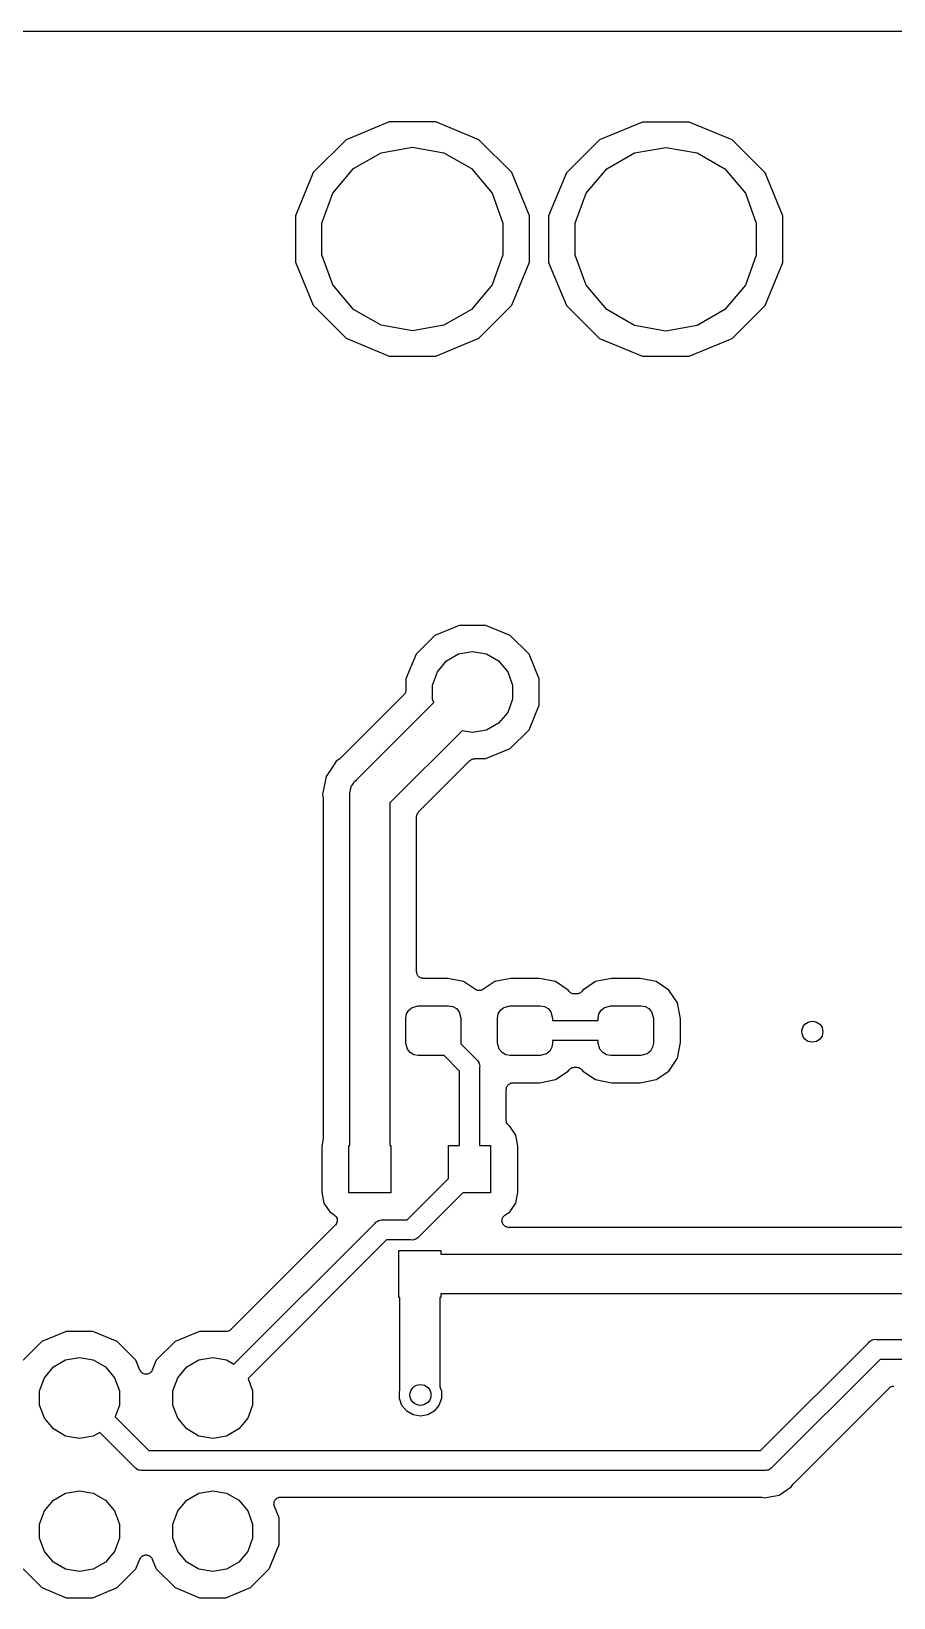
# Model space of a CAD drawing. Extents: x 121 to 245, y -148 to -51.
# Drawn here: x 141.32 to 157.76, y -80.52 to -50.65 of the extents above; entities that cross this region are included whole.
import ezdxf

# ---------------------------------------------------------------- set-up
doc = ezdxf.new("R2010")
doc.units = 0
doc.header["$MEASUREMENT"] = 0
doc.layers.add('BLACK', color=7, linetype='CONTINUOUS')

msp = doc.modelspace()

# ---------------------------------------------------------------- linework, layer by layer
at = {"layer": 'BLACK', "linetype": 'CONTINUOUS'}
for p, q in [((122.709, -50.646), (243.026, -50.646)), ((148.144, -52.373), (147.323, -52.713)), ((149.032, -52.373), (148.144, -52.373)), ((149.853, -52.713), (149.032, -52.373)), ((152.972, -52.377), (152.151, -52.717)), ((153.86, -52.377), (152.972, -52.377)), ((154.681, -52.717), (153.86, -52.377)), ((147.323, -52.713), (146.695, -53.3411)), ((147.989, -52.96), (148.588, -52.8544)), ((148.588, -52.8544), (149.187, -52.96)), ((150.481, -53.3411), (149.853, -52.713)), ((152.151, -52.717), (151.523, -53.3451)), ((152.817, -52.964), (153.416, -52.8584)), ((153.416, -52.8584), (154.015, -52.964)), ((155.309, -53.3451), (154.681, -52.717)), ((147.462, -53.2642), (147.989, -52.96)), ((149.187, -52.96), (149.714, -53.2642)), ((152.29, -53.2682), (152.817, -52.964)), ((154.015, -52.964), (154.542, -53.2682)), ((146.695, -53.3411), (146.355, -54.1618)), ((147.071, -53.7302), (147.462, -53.2642)), ((149.714, -53.2642), (150.105, -53.7302)), ((150.821, -54.1618), (150.481, -53.3411)), ((151.523, -53.3451), (151.183, -54.1658)), ((151.899, -53.7342), (152.29, -53.2682)), ((154.542, -53.2682), (154.933, -53.7342)), ((155.649, -54.1658), (155.309, -53.3451)), ((146.863, -54.3018), (147.071, -53.7302)), ((150.105, -53.7302), (150.313, -54.3018)), ((151.691, -54.3058), (151.899, -53.7342)), ((154.933, -53.7342), (155.141, -54.3058)), ((146.355, -54.1618), (146.355, -55.0502)), ((146.863, -54.9102), (146.863, -54.3018)), ((150.313, -54.3018), (150.313, -54.9102)), ((150.821, -55.0502), (150.821, -54.1618)), ((151.183, -54.1658), (151.183, -55.0542)), ((151.691, -54.9142), (151.691, -54.3058)), ((155.141, -54.3058), (155.141, -54.9142)), ((155.649, -55.0542), (155.649, -54.1658)), ((147.071, -55.4818), (146.863, -54.9102)), ((150.313, -54.9102), (150.105, -55.4818)), ((151.899, -55.4858), (151.691, -54.9142)), ((155.141, -54.9142), (154.933, -55.4858)), ((146.355, -55.0502), (146.695, -55.8709)), ((150.481, -55.8709), (150.821, -55.0502)), ((151.183, -55.0542), (151.523, -55.8749)), ((155.309, -55.8749), (155.649, -55.0542)), ((147.462, -55.9478), (147.071, -55.4818)), ((150.105, -55.4818), (149.714, -55.9478)), ((152.29, -55.9518), (151.899, -55.4858)), ((154.933, -55.4858), (154.542, -55.9518)), ((146.695, -55.8709), (147.323, -56.499)), ((147.989, -56.252), (147.462, -55.9478)), ((149.714, -55.9478), (149.187, -56.252)), ((149.853, -56.499), (150.481, -55.8709)), ((151.523, -55.8749), (152.151, -56.503)), ((152.817, -56.256), (152.29, -55.9518)), ((154.542, -55.9518), (154.015, -56.256)), ((154.681, -56.503), (155.309, -55.8749)), ((148.588, -56.3576), (147.989, -56.252)), ((149.187, -56.252), (148.588, -56.3576)), ((153.416, -56.3616), (152.817, -56.256)), ((154.015, -56.256), (153.416, -56.3616)), ((147.323, -56.499), (148.144, -56.839)), ((149.032, -56.839), (149.853, -56.499)), ((152.151, -56.503), (152.972, -56.843)), ((153.86, -56.843), (154.681, -56.503)), ((148.144, -56.839), (149.032, -56.839)), ((152.972, -56.843), (153.86, -56.843)), ((149.48, -61.976), (149.014, -62.1693)), ((149.986, -61.976), (149.48, -61.976)), ((150.452, -62.1693), (149.986, -61.976)), ((149.014, -62.1693), (148.656, -62.5266)), ((150.81, -62.5266), (150.452, -62.1693)), ((148.656, -62.5266), (148.463, -62.9934)), ((149.063, -62.8591), (149.236, -62.6533)), ((149.236, -62.6533), (149.468, -62.5189)), ((149.468, -62.5189), (149.733, -62.4722)), ((149.733, -62.4722), (149.998, -62.5189)), ((149.998, -62.5189), (150.23, -62.6533)), ((150.23, -62.6533), (150.403, -62.8591)), ((151.003, -62.9934), (150.81, -62.5266)), ((148.463, -62.9934), (148.463, -63.2062)), ((148.971, -63.1116), (149.063, -62.8591)), ((150.403, -62.8591), (150.495, -63.1116)), ((151.003, -63.4986), (151.003, -62.9934)), ((148.426, -63.296), (147.219, -64.5024)), ((148.429, -63.2914), (148.426, -63.296)), ((148.433, -63.2878), (148.429, -63.2914)), ((148.442, -63.2734), (148.433, -63.2878)), ((148.451, -63.2598), (148.442, -63.2734)), ((148.453, -63.2544), (148.451, -63.2598)), ((148.455, -63.2496), (148.453, -63.2544)), ((148.458, -63.2333), (148.455, -63.2496)), ((148.463, -63.2172), (148.458, -63.2333)), ((148.463, -63.2062), (148.462, -63.2117)), ((148.462, -63.2117), (148.463, -63.2172)), ((148.971, -63.3804), (148.971, -63.1116)), ((150.495, -63.1116), (150.495, -63.3804)), ((147.52, -64.9206), (148.995, -63.4455)), ((148.995, -63.4455), (148.971, -63.3804)), ((150.495, -63.3804), (150.403, -63.6329)), ((150.81, -63.9654), (151.003, -63.4986)), ((150.23, -63.8387), (149.998, -63.9731)), ((150.403, -63.6329), (150.23, -63.8387)), ((149.533, -63.9845), (148.158, -65.3596)), ((149.733, -64.0198), (149.533, -63.9845)), ((149.998, -63.9731), (149.733, -64.0198)), ((150.452, -64.3227), (150.81, -63.9654)), ((147.2, -64.5182), (147.136, -64.5609)), ((147.209, -64.5096), (147.2, -64.5182)), ((147.219, -64.5024), (147.209, -64.5096)), ((149.746, -64.5208), (149.762, -64.5165)), ((149.762, -64.5165), (149.767, -64.517)), ((149.767, -64.517), (149.773, -64.516)), ((149.773, -64.516), (149.986, -64.516)), ((149.986, -64.516), (150.452, -64.3227)), ((147.094, -64.6247), (146.94, -64.8549)), ((147.136, -64.5609), (147.094, -64.6247)), ((148.703, -65.5328), (149.683, -64.5532)), ((149.683, -64.5532), (149.688, -64.55)), ((149.688, -64.55), (149.691, -64.5457)), ((149.691, -64.5457), (149.706, -64.5374)), ((149.706, -64.5374), (149.719, -64.5279)), ((149.719, -64.5279), (149.725, -64.5265)), ((149.725, -64.5265), (149.729, -64.5237)), ((149.729, -64.5237), (149.746, -64.5208)), ((146.94, -64.8549), (146.871, -65.2018)), ((147.405, -65.1192), (147.414, -65.0695)), ((147.414, -65.0695), (147.422, -65.0547)), ((147.422, -65.0547), (147.427, -65.0383)), ((147.427, -65.0383), (147.456, -64.9969)), ((147.456, -64.9969), (147.481, -64.9531)), ((147.481, -64.9531), (147.52, -64.9206)), ((146.871, -65.2018), (146.886, -65.2771)), ((146.886, -65.2771), (146.886, -65.2896)), ((146.886, -65.2896), (146.888, -65.3019)), ((146.888, -65.3019), (146.888, -71.7355)), ((147.392, -65.1681), (147.405, -65.1192)), ((147.396, -65.2184), (147.392, -65.1681)), ((147.396, -71.8936), (147.396, -65.2184)), ((148.158, -65.3596), (148.158, -71.8936)), ((148.666, -65.6226), (148.667, -65.6171)), ((148.666, -68.5796), (148.666, -65.6226)), ((148.667, -65.6116), (148.671, -65.5955)), ((148.667, -65.6171), (148.667, -65.6116)), ((148.671, -65.5955), (148.674, -65.5792)), ((148.674, -65.5792), (148.677, -65.5744)), ((148.677, -65.5744), (148.678, -65.569)), ((148.678, -65.569), (148.688, -65.5554)), ((148.688, -65.5554), (148.696, -65.541)), ((148.696, -65.541), (148.7, -65.5374)), ((148.7, -65.5374), (148.703, -65.5328)), ((148.668, -68.5905), (148.666, -68.5796)), ((148.668, -68.6016), (148.668, -68.5905)), ((148.672, -68.6121), (148.668, -68.6016)), ((148.674, -68.623), (148.672, -68.6121)), ((148.679, -68.6326), (148.674, -68.623)), ((148.683, -68.6431), (148.679, -68.6326)), ((148.69, -68.6516), (148.683, -68.6431)), ((148.696, -68.6612), (148.69, -68.6516)), ((148.704, -68.6683), (148.696, -68.6612)), ((148.712, -68.6768), (148.704, -68.6683)), ((148.721, -68.6824), (148.712, -68.6768)), ((148.73, -68.6895), (148.721, -68.6824)), ((148.74, -68.6933), (148.73, -68.6895)), ((148.75, -68.6989), (148.74, -68.6933)), ((148.761, -68.7008), (148.75, -68.6989)), ((148.771, -68.7046), (148.761, -68.7008)), ((148.782, -68.7046), (148.771, -68.7046)), ((148.793, -68.7066), (148.782, -68.7046)), ((149.26, -68.7066), (148.793, -68.7066)), ((149.562, -68.7666), (149.26, -68.7066)), ((149.789, -68.9188), (149.562, -68.7666)), ((149.797, -68.9222), (149.789, -68.9188)), ((149.804, -68.9271), (149.797, -68.9222)), ((149.817, -68.931), (149.804, -68.9271)), ((149.83, -68.9366), (149.817, -68.931)), ((149.838, -68.9371), (149.83, -68.9366)), ((149.846, -68.9394), (149.838, -68.9371)), ((149.86, -68.9385), (149.846, -68.9394)), ((149.874, -68.9394), (149.86, -68.9385)), ((149.882, -68.9371), (149.874, -68.9394)), ((149.89, -68.9366), (149.882, -68.9371)), ((149.903, -68.931), (149.89, -68.9366)), ((149.916, -68.9271), (149.903, -68.931)), ((149.923, -68.9222), (149.916, -68.9271)), ((149.931, -68.9188), (149.923, -68.9222)), ((150.158, -68.7666), (149.931, -68.9188)), ((150.46, -68.7066), (150.158, -68.7666)), ((151.01, -68.7066), (150.46, -68.7066)), ((151.312, -68.7666), (151.01, -68.7066)), ((151.557, -68.9303), (151.312, -68.7666)), ((151.568, -68.9471), (151.557, -68.9303)), ((151.58, -68.96), (151.568, -68.9471)), ((151.592, -68.9738), (151.58, -68.96)), ((151.595, -68.9759), (151.592, -68.9738)), ((151.598, -68.9789), (151.595, -68.9759)), ((151.614, -68.9869), (151.598, -68.9789)), ((151.63, -68.9958), (151.614, -68.9869)), ((151.634, -68.9966), (151.63, -68.9958)), ((151.638, -68.9984), (151.634, -68.9966)), ((151.656, -69.0004), (151.638, -68.9984)), ((151.751, -68.9984), (151.733, -69.0004)), ((151.755, -68.9966), (151.751, -68.9984)), ((151.759, -68.9958), (151.755, -68.9966)), ((151.775, -68.9869), (151.759, -68.9958)), ((151.791, -68.9789), (151.775, -68.9869)), ((151.794, -68.9759), (151.791, -68.9789)), ((151.797, -68.9738), (151.794, -68.9759)), ((151.809, -68.96), (151.797, -68.9738)), ((151.821, -68.9471), (151.809, -68.96)), ((151.832, -68.9303), (151.821, -68.9471)), ((152.077, -68.7666), (151.832, -68.9303)), ((152.379, -68.7066), (152.077, -68.7666)), ((152.929, -68.7066), (152.379, -68.7066)), ((153.231, -68.7666), (152.929, -68.7066)), ((153.476, -68.9303), (153.231, -68.7666)), ((153.639, -69.1754), (153.476, -68.9303)), ((148.516, -69.3118), (148.579, -69.2588)), ((148.579, -69.2588), (148.697, -69.227)), ((148.697, -69.227), (149.272, -69.227)), ((149.272, -69.227), (149.354, -69.2413)), ((149.354, -69.2413), (149.425, -69.2826)), ((149.425, -69.2826), (149.478, -69.3457)), ((150.266, -69.3118), (150.329, -69.2588)), ((150.329, -69.2588), (150.447, -69.227)), ((150.447, -69.227), (151.022, -69.227)), ((151.022, -69.227), (151.104, -69.2413)), ((151.104, -69.2413), (151.175, -69.2826)), ((151.175, -69.2826), (151.228, -69.3457)), ((151.673, -69.0035), (151.656, -69.0004)), ((151.716, -69.0035), (151.673, -69.0035)), ((151.733, -69.0004), (151.716, -69.0035)), ((152.185, -69.3118), (152.248, -69.2588)), ((152.248, -69.2588), (152.367, -69.227)), ((152.367, -69.227), (152.941, -69.227)), ((152.941, -69.227), (153.023, -69.2413)), ((153.023, -69.2413), (153.094, -69.2826)), ((153.094, -69.2826), (153.147, -69.3457)), ((153.699, -69.477), (153.639, -69.1754)), ((148.46, -69.4645), (148.474, -69.3833)), ((148.46, -69.9395), (148.46, -69.4645)), ((148.474, -69.3833), (148.516, -69.3118)), ((149.478, -69.3457), (149.51, -69.4645)), ((149.51, -69.4645), (149.51, -69.9395)), ((150.21, -69.4645), (150.224, -69.3833)), ((150.21, -69.9395), (150.21, -69.4645)), ((150.224, -69.3833), (150.266, -69.3118)), ((151.228, -69.3457), (151.26, -69.4645)), ((151.26, -69.4645), (151.26, -69.5115)), ((151.26, -69.5115), (152.129, -69.5115)), ((152.129, -69.4645), (152.143, -69.3833)), ((152.129, -69.5115), (152.129, -69.4645)), ((152.143, -69.3833), (152.185, -69.3118)), ((153.147, -69.3457), (153.179, -69.4645)), ((153.179, -69.4645), (153.179, -69.9395)), ((153.699, -69.927), (153.699, -69.477)), ((152.129, -69.8925), (151.26, -69.8925)), ((151.26, -69.8925), (151.26, -69.9395)), ((152.129, -69.9395), (152.129, -69.8925)), ((148.492, -70.0583), (148.46, -69.9395)), ((148.545, -70.1214), (148.492, -70.0583)), ((148.616, -70.1627), (148.545, -70.1214)), ((148.697, -70.177), (148.616, -70.1627)), ((149.191, -70.177), (148.697, -70.177)), ((149.487, -70.4731), (149.191, -70.177)), ((149.51, -69.9395), (149.507, -69.9549)), ((149.507, -69.9549), (149.806, -70.2536)), ((150.242, -70.0583), (150.21, -69.9395)), ((150.295, -70.1214), (150.242, -70.0583)), ((150.366, -70.1627), (150.295, -70.1214)), ((150.447, -70.177), (150.366, -70.1627)), ((151.022, -70.177), (150.447, -70.177)), ((151.141, -70.1452), (151.022, -70.177)), ((151.204, -70.0922), (151.141, -70.1452)), ((151.246, -70.0207), (151.204, -70.0922)), ((151.26, -69.9395), (151.246, -70.0207)), ((152.161, -70.0583), (152.129, -69.9395)), ((152.214, -70.1214), (152.161, -70.0583)), ((152.285, -70.1627), (152.214, -70.1214)), ((152.367, -70.177), (152.285, -70.1627)), ((152.941, -70.177), (152.367, -70.177)), ((153.06, -70.1452), (152.941, -70.177)), ((153.123, -70.0922), (153.06, -70.1452)), ((153.165, -70.0207), (153.123, -70.0922)), ((153.179, -69.9395), (153.165, -70.0207)), ((153.639, -70.2286), (153.699, -69.927)), ((149.487, -71.8936), (149.487, -70.4731)), ((149.806, -70.2536), (149.825, -70.2699)), ((149.825, -70.2699), (149.838, -70.2918)), ((149.838, -70.2918), (149.853, -70.3124)), ((149.853, -70.3124), (149.855, -70.3207)), ((149.855, -70.3207), (149.859, -70.328)), ((149.859, -70.328), (149.863, -70.3529)), ((149.863, -70.3529), (149.87, -70.3773)), ((149.87, -70.3773), (149.868, -70.4025)), ((149.868, -70.4025), (149.868, -71.8936)), ((151.312, -70.6374), (151.557, -70.4737)), ((151.557, -70.4737), (151.568, -70.4569)), ((151.568, -70.4569), (151.58, -70.444)), ((151.58, -70.444), (151.592, -70.4302)), ((151.592, -70.4302), (151.595, -70.4281)), ((151.595, -70.4281), (151.598, -70.4251)), ((151.598, -70.4251), (151.614, -70.4171)), ((151.614, -70.4171), (151.63, -70.4082)), ((151.63, -70.4082), (151.634, -70.4074)), ((151.634, -70.4074), (151.638, -70.4056)), ((151.638, -70.4056), (151.656, -70.4036)), ((151.656, -70.4036), (151.673, -70.4005)), ((151.673, -70.4005), (151.716, -70.4005)), ((151.716, -70.4005), (151.733, -70.4036)), ((151.733, -70.4036), (151.751, -70.4056)), ((151.751, -70.4056), (151.755, -70.4074)), ((151.755, -70.4074), (151.759, -70.4082)), ((151.759, -70.4082), (151.775, -70.4171)), ((151.775, -70.4171), (151.791, -70.4251)), ((151.791, -70.4251), (151.794, -70.4281)), ((151.794, -70.4281), (151.797, -70.4302)), ((151.797, -70.4302), (151.809, -70.444)), ((151.809, -70.444), (151.821, -70.4569)), ((151.821, -70.4569), (151.832, -70.4737)), ((151.832, -70.4737), (152.077, -70.6374)), ((153.231, -70.6374), (153.476, -70.4737)), ((153.476, -70.4737), (153.639, -70.2286)), ((150.378, -70.8024), (150.381, -70.7919)), ((150.381, -70.7919), (150.383, -70.781)), ((150.383, -70.781), (150.389, -70.7714)), ((150.389, -70.7714), (150.393, -70.7609)), ((150.393, -70.7609), (150.4, -70.7524)), ((150.4, -70.7524), (150.405, -70.7428)), ((150.405, -70.7428), (150.414, -70.7357)), ((150.414, -70.7357), (150.421, -70.7272)), ((150.421, -70.7272), (150.431, -70.7216)), ((150.431, -70.7216), (150.439, -70.7145)), ((150.439, -70.7145), (150.45, -70.7107)), ((150.45, -70.7107), (150.459, -70.7051)), ((150.459, -70.7051), (150.47, -70.7032)), ((150.47, -70.7032), (150.481, -70.6994)), ((150.481, -70.6994), (150.492, -70.6994)), ((150.492, -70.6994), (150.503, -70.6974)), ((150.503, -70.6974), (151.01, -70.6974)), ((151.01, -70.6974), (151.312, -70.6374)), ((152.077, -70.6374), (152.379, -70.6974)), ((152.379, -70.6974), (152.929, -70.6974)), ((152.929, -70.6974), (153.231, -70.6374)), ((150.376, -70.8244), (150.378, -70.8135)), ((150.376, -71.4142), (150.376, -70.8244)), ((150.378, -70.8135), (150.378, -70.8024)), ((150.379, -71.4319), (150.376, -71.4142)), ((150.381, -71.4497), (150.379, -71.4319)), ((150.383, -71.4535), (150.381, -71.4497)), ((150.383, -71.4576), (150.383, -71.4535)), ((150.392, -71.4732), (150.383, -71.4576)), ((150.4, -71.4893), (150.392, -71.4732)), ((150.403, -71.4922), (150.4, -71.4893)), ((150.405, -71.4958), (150.403, -71.4922)), ((150.419, -71.5074), (150.405, -71.4958)), ((150.432, -71.5198), (150.419, -71.5074)), ((150.443, -71.5274), (150.432, -71.5198)), ((150.556, -71.6954), (150.443, -71.5274)), ((146.886, -71.7603), (146.857, -71.9061)), ((146.857, -71.9061), (146.857, -72.7811)), ((146.888, -71.7355), (146.886, -71.7478)), ((146.886, -71.7478), (146.886, -71.7603)), ((147.377, -72.7936), (147.377, -71.8936)), ((147.377, -71.8936), (147.396, -71.8936)), ((148.158, -71.8936), (148.177, -71.8936)), ((148.177, -71.8936), (148.177, -72.7936)), ((149.277, -72.5242), (149.277, -71.8936)), ((149.277, -71.8936), (149.487, -71.8936)), ((149.868, -71.8936), (150.077, -71.8936)), ((150.077, -71.8936), (150.077, -72.7936)), ((150.598, -71.9061), (150.556, -71.6954)), ((150.598, -72.7811), (150.598, -71.9061)), ((148.489, -73.3126), (149.277, -72.5242)), ((146.857, -72.7811), (146.899, -72.9918)), ((148.177, -72.7936), (147.377, -72.7936)), ((149.547, -72.7936), (148.708, -73.6319)), ((150.077, -72.7936), (149.547, -72.7936)), ((150.556, -72.9918), (150.598, -72.7811)), ((146.899, -72.9918), (147.011, -73.1598)), ((147.011, -73.1598), (147.098, -73.2178)), ((150.35, -73.222), (150.443, -73.1598)), ((150.443, -73.1598), (150.556, -72.9918)), ((147.117, -73.4132), (145.127, -75.4028)), ((145.185, -76.064), (147.874, -73.3743)), ((147.098, -73.2178), (147.099, -73.2187)), ((147.099, -73.2187), (147.1, -73.2193)), ((147.1, -73.2193), (147.115, -73.234)), ((147.115, -73.234), (147.13, -73.2483)), ((147.118, -73.412), (147.117, -73.4132)), ((147.119, -73.4112), (147.118, -73.412)), ((147.13, -73.394), (147.119, -73.4112)), ((147.13, -73.2483), (147.13, -73.2495)), ((147.13, -73.2495), (147.131, -73.2505)), ((147.142, -73.377), (147.13, -73.394)), ((147.131, -73.2505), (147.14, -73.2693)), ((147.14, -73.2693), (147.149, -73.2878)), ((147.143, -73.3757), (147.142, -73.377)), ((147.148, -73.3545), (147.143, -73.3745)), ((147.143, -73.3745), (147.143, -73.3757)), ((147.154, -73.3344), (147.148, -73.3545)), ((147.149, -73.2878), (147.149, -73.2892)), ((147.149, -73.2892), (147.15, -73.2905)), ((147.15, -73.2905), (147.152, -73.3111)), ((147.152, -73.3111), (147.154, -73.3317)), ((147.154, -73.3317), (147.153, -73.333)), ((147.153, -73.333), (147.154, -73.3344)), ((147.874, -73.3743), (147.89, -73.3549)), ((147.89, -73.3549), (147.912, -73.3423)), ((147.912, -73.3423), (147.933, -73.3278)), ((147.933, -73.3278), (147.941, -73.3256)), ((147.941, -73.3256), (147.949, -73.3213)), ((147.949, -73.3213), (147.974, -73.3169)), ((147.974, -73.3169), (147.998, -73.3104)), ((147.998, -73.3104), (148.023, -73.3126)), ((148.023, -73.3126), (148.489, -73.3126)), ((150.294, -73.3359), (150.296, -73.3208)), ((150.296, -73.3427), (150.294, -73.3359)), ((150.296, -73.3055), (150.298, -73.299)), ((150.296, -73.3208), (150.296, -73.3055)), ((150.296, -73.3497), (150.296, -73.3427)), ((150.301, -73.364), (150.296, -73.3497)), ((150.298, -73.299), (150.299, -73.2921)), ((150.299, -73.2921), (150.306, -73.2784)), ((150.305, -73.3787), (150.301, -73.364)), ((150.309, -73.3846), (150.305, -73.3787)), ((150.306, -73.2784), (150.311, -73.2641)), ((150.311, -73.3911), (150.309, -73.3846)), ((150.311, -73.2641), (150.315, -73.2588)), ((150.321, -73.4028), (150.311, -73.3911)), ((150.315, -73.2588), (150.319, -73.2525)), ((150.319, -73.2525), (150.33, -73.242)), ((150.329, -73.4154), (150.321, -73.4028)), ((150.335, -73.4195), (150.329, -73.4154)), ((150.33, -73.242), (150.339, -73.2303)), ((150.339, -73.4249), (150.335, -73.4195)), ((150.339, -73.2303), (150.345, -73.2268)), ((150.353, -73.4325), (150.339, -73.4249)), ((150.345, -73.2268), (150.35, -73.222)), ((150.365, -73.4415), (150.353, -73.4325)), ((150.372, -73.4435), (150.365, -73.4415)), ((150.378, -73.4469), (150.372, -73.4435)), ((150.393, -73.4496), (150.378, -73.4469)), ((150.407, -73.4538), (150.393, -73.4496)), ((150.414, -73.4534), (150.407, -73.4538)), ((150.421, -73.4546), (150.414, -73.4534)), ((161.005, -73.4546), (150.421, -73.4546)), ((148.094, -73.6936), (145.453, -76.3345)), ((148.559, -73.6936), (148.094, -73.6936)), ((148.585, -73.6958), (148.559, -73.6936)), ((148.609, -73.6893), (148.585, -73.6958)), ((148.634, -73.6849), (148.609, -73.6893)), ((148.641, -73.6806), (148.634, -73.6849)), ((148.649, -73.6784), (148.641, -73.6806)), ((148.67, -73.6639), (148.649, -73.6784)), ((148.692, -73.6513), (148.67, -73.6639)), ((148.708, -73.6319), (148.692, -73.6513)), ((148.327, -74.7936), (148.327, -73.8936)), ((148.327, -73.8936), (149.127, -73.8936)), ((149.127, -73.8936), (149.127, -73.9626)), ((149.127, -73.9626), (161.333, -73.9626)), ((148.346, -74.7936), (148.327, -74.7936)), ((148.346, -76.5624), (148.346, -74.7936)), ((149.127, -74.7936), (149.108, -74.7936)), ((149.108, -74.7936), (149.108, -76.4921)), ((161.474, -74.7246), (149.127, -74.7246)), ((149.127, -74.7246), (149.127, -74.7936)), ((141.988, -75.44), (141.522, -75.633)), ((142.492, -75.44), (141.988, -75.44)), ((142.958, -75.633), (142.492, -75.44)), ((144.528, -75.44), (144.062, -75.633)), ((145.037, -75.44), (144.528, -75.44)), ((145.043, -75.439), (145.037, -75.44)), ((145.049, -75.4395), (145.043, -75.439)), ((145.065, -75.4352), (145.049, -75.4395)), ((145.081, -75.4323), (145.065, -75.4352)), ((145.086, -75.4295), (145.081, -75.4323)), ((145.091, -75.4281), (145.086, -75.4295)), ((145.105, -75.4186), (145.091, -75.4281)), ((145.119, -75.4103), (145.105, -75.4186)), ((145.123, -75.406), (145.119, -75.4103)), ((145.127, -75.4028), (145.123, -75.406)), ((141.522, -75.633), (141.165, -75.9897)), ((143.315, -75.9897), (142.958, -75.633)), ((144.062, -75.633), (143.705, -75.9897)), ((155.224, -77.71), (157.28, -75.6532)), ((157.28, -75.6532), (157.297, -75.6338)), ((157.297, -75.6338), (157.319, -75.6212)), ((157.319, -75.6212), (157.339, -75.6067)), ((157.339, -75.6067), (157.347, -75.6045)), ((157.347, -75.6045), (157.355, -75.6002)), ((157.355, -75.6002), (157.38, -75.5958)), ((157.38, -75.5958), (157.404, -75.5893)), ((157.404, -75.5893), (157.429, -75.5915)), ((157.429, -75.5915), (160.702, -75.5915)), ((141.572, -76.3221), (141.744, -76.1168)), ((141.744, -76.1168), (141.976, -75.9828)), ((141.976, -75.9828), (142.24, -75.9363)), ((142.24, -75.9363), (142.504, -75.9828)), ((142.504, -75.9828), (142.736, -76.1168)), ((142.736, -76.1168), (142.908, -76.3221)), ((143.393, -76.1773), (143.315, -75.9897)), ((143.705, -75.9897), (143.627, -76.1773)), ((144.112, -76.3221), (144.284, -76.1168)), ((144.284, -76.1168), (144.516, -75.9828)), ((144.516, -75.9828), (144.78, -75.9363)), ((144.78, -75.9363), (145.044, -75.9828)), ((145.044, -75.9828), (145.185, -76.064)), ((157.5, -75.9725), (155.443, -78.0293)), ((160.702, -75.9725), (157.5, -75.9725)), ((141.48, -76.574), (141.572, -76.3221)), ((142.908, -76.3221), (143, -76.574)), ((143.402, -76.1913), (143.393, -76.1773)), ((143.409, -76.2061), (143.402, -76.1913)), ((143.413, -76.2098), (143.409, -76.2061)), ((143.416, -76.2145), (143.413, -76.2098)), ((143.43, -76.2246), (143.416, -76.2145)), ((143.442, -76.2359), (143.43, -76.2246)), ((143.447, -76.238), (143.442, -76.2359)), ((143.451, -76.2414), (143.447, -76.238)), ((143.467, -76.2464), (143.451, -76.2414)), ((143.483, -76.2527), (143.467, -76.2464)), ((143.488, -76.253), (143.483, -76.2527)), ((143.493, -76.2547), (143.488, -76.253)), ((143.51, -76.2539), (143.493, -76.2547)), ((143.527, -76.2547), (143.51, -76.2539)), ((143.532, -76.253), (143.527, -76.2547)), ((143.537, -76.2527), (143.532, -76.253)), ((143.553, -76.2464), (143.537, -76.2527)), ((143.569, -76.2414), (143.553, -76.2464)), ((143.573, -76.238), (143.569, -76.2414)), ((143.578, -76.2359), (143.573, -76.238)), ((143.59, -76.2246), (143.578, -76.2359)), ((143.604, -76.2145), (143.59, -76.2246)), ((143.607, -76.2098), (143.604, -76.2145)), ((143.611, -76.2061), (143.607, -76.2098)), ((143.618, -76.1913), (143.611, -76.2061)), ((143.627, -76.1773), (143.618, -76.1913)), ((144.02, -76.574), (144.112, -76.3221)), ((145.453, -76.3345), (145.54, -76.574)), ((141.48, -76.842), (141.48, -76.574)), ((143, -76.574), (143, -76.842)), ((144.02, -76.842), (144.02, -76.574)), ((145.54, -76.574), (145.54, -76.842)), ((148.34, -76.5795), (148.346, -76.5624)), ((148.34, -76.7205), (148.34, -76.5795)), ((148.388, -76.8531), (148.34, -76.7205)), ((149.14, -76.7205), (149.092, -76.8531)), ((149.108, -76.4921), (149.14, -76.5795)), ((149.14, -76.5795), (149.14, -76.7205)), ((155.854, -78.3369), (157.673, -76.5177)), ((157.673, -76.5177), (157.678, -76.5145)), ((157.678, -76.5145), (157.681, -76.5102)), ((157.681, -76.5102), (157.696, -76.5019)), ((157.696, -76.5019), (157.709, -76.4924)), ((157.709, -76.4924), (157.715, -76.491)), ((157.715, -76.491), (157.719, -76.4882)), ((157.719, -76.4882), (157.736, -76.4853)), ((157.736, -76.4853), (157.752, -76.481)), ((157.752, -76.481), (157.757, -76.4815)), ((157.757, -76.4815), (157.763, -76.4805)), ((141.572, -77.0939), (141.48, -76.842)), ((143, -76.842), (142.918, -77.0682)), ((144.112, -77.0939), (144.02, -76.842)), ((145.54, -76.842), (145.448, -77.0939)), ((148.479, -76.9611), (148.388, -76.8531)), ((148.601, -77.0317), (148.479, -76.9611)), ((148.74, -77.0562), (148.601, -77.0317)), ((148.879, -77.0317), (148.74, -77.0562)), ((149.001, -76.9611), (148.879, -77.0317)), ((149.092, -76.8531), (149.001, -76.9611)), ((141.744, -77.2992), (141.572, -77.0939)), ((141.976, -77.4332), (141.744, -77.2992)), ((142.626, -77.363), (142.504, -77.4332)), ((143.292, -78.0293), (142.626, -77.363)), ((142.918, -77.0682), (143.559, -77.71)), ((144.284, -77.2992), (144.112, -77.0939)), ((144.516, -77.4332), (144.284, -77.2992)), ((145.276, -77.2992), (145.044, -77.4332)), ((145.448, -77.0939), (145.276, -77.2992)), ((142.24, -77.4797), (141.976, -77.4332)), ((142.504, -77.4332), (142.24, -77.4797)), ((144.78, -77.4797), (144.516, -77.4332)), ((145.044, -77.4332), (144.78, -77.4797)), ((143.559, -77.71), (155.224, -77.71)), ((143.308, -78.0487), (143.292, -78.0293)), ((143.33, -78.0613), (143.308, -78.0487)), ((143.351, -78.0758), (143.33, -78.0613)), ((143.359, -78.078), (143.351, -78.0758)), ((143.366, -78.0823), (143.359, -78.078)), ((143.391, -78.0867), (143.366, -78.0823)), ((143.416, -78.0932), (143.391, -78.0867)), ((143.441, -78.091), (143.416, -78.0932)), ((143.455, -78.091), (143.441, -78.091)), ((143.464, -78.0932), (143.455, -78.091)), ((143.489, -78.091), (143.464, -78.0932)), ((155.294, -78.091), (143.489, -78.091)), ((155.319, -78.0932), (155.294, -78.091)), ((155.344, -78.0867), (155.319, -78.0932)), ((155.369, -78.0823), (155.344, -78.0867)), ((155.376, -78.078), (155.369, -78.0823)), ((155.384, -78.0758), (155.376, -78.078)), ((155.405, -78.0613), (155.384, -78.0758)), ((155.427, -78.0487), (155.405, -78.0613)), ((155.443, -78.0293), (155.427, -78.0487)), ((141.744, -78.6568), (141.976, -78.5228)), ((141.976, -78.5228), (142.24, -78.4763)), ((142.24, -78.4763), (142.504, -78.5228)), ((142.504, -78.5228), (142.736, -78.6568)), ((144.284, -78.6568), (144.516, -78.5228)), ((144.516, -78.5228), (144.78, -78.4763)), ((144.78, -78.4763), (145.044, -78.5228)), ((145.044, -78.5228), (145.276, -78.6568)), ((155.575, -78.5585), (155.806, -78.4041)), ((155.806, -78.4041), (155.838, -78.3562)), ((155.838, -78.3562), (155.847, -78.3471)), ((155.847, -78.3471), (155.854, -78.3369)), ((141.572, -78.8621), (141.744, -78.6568)), ((142.736, -78.6568), (142.908, -78.8621)), ((144.112, -78.8621), (144.284, -78.6568)), ((145.276, -78.6568), (145.448, -78.8621)), ((145.947, -78.7315), (145.949, -78.7178)), ((145.949, -78.7397), (145.947, -78.7315)), ((145.949, -78.7039), (145.952, -78.6961)), ((145.949, -78.7178), (145.949, -78.7039)), ((145.949, -78.7481), (145.949, -78.7397)), ((145.953, -78.7611), (145.949, -78.7481)), ((145.952, -78.6961), (145.953, -78.6878)), ((145.953, -78.6878), (145.959, -78.6755)), ((145.956, -78.7746), (145.953, -78.7611)), ((146.048, -78.9958), (145.956, -78.7746)), ((145.959, -78.6755), (145.964, -78.6625)), ((145.964, -78.6625), (145.969, -78.6561)), ((145.969, -78.6561), (145.973, -78.6487)), ((145.973, -78.6487), (145.983, -78.6393)), ((145.983, -78.6393), (145.992, -78.6287)), ((145.992, -78.6287), (145.999, -78.6245)), ((145.999, -78.6245), (146.005, -78.6189)), ((146.005, -78.6189), (146.018, -78.6136)), ((146.018, -78.6136), (146.03, -78.6067)), ((146.03, -78.6067), (146.039, -78.6052)), ((146.039, -78.6052), (146.046, -78.602)), ((146.046, -78.602), (146.06, -78.6014)), ((146.06, -78.6014), (146.074, -78.599)), ((146.074, -78.599), (155.221, -78.599)), ((155.221, -78.599), (155.233, -78.6012)), ((155.233, -78.6012), (155.246, -78.6014)), ((155.246, -78.6014), (155.302, -78.6127)), ((155.302, -78.6127), (155.359, -78.6014)), ((155.359, -78.6014), (155.575, -78.5585)), ((155.359, -78.6014), (155.359, -78.6014)), ((141.48, -79.114), (141.572, -78.8621)), ((141.48, -79.382), (141.48, -79.114)), ((142.908, -78.8621), (143, -79.114)), ((143, -79.114), (143, -79.382)), ((144.02, -79.114), (144.112, -78.8621)), ((144.02, -79.382), (144.02, -79.114)), ((145.448, -78.8621), (145.54, -79.114)), ((145.54, -79.114), (145.54, -79.382)), ((146.048, -79.5002), (146.048, -78.9958)), ((141.572, -79.6339), (141.48, -79.382)), ((143, -79.382), (142.908, -79.6339)), ((144.112, -79.6339), (144.02, -79.382)), ((145.54, -79.382), (145.448, -79.6339)), ((141.744, -79.8392), (141.572, -79.6339)), ((142.908, -79.6339), (142.736, -79.8392)), ((143.402, -79.7647), (143.409, -79.7499)), ((143.409, -79.7499), (143.413, -79.7462)), ((143.413, -79.7462), (143.416, -79.7415)), ((143.416, -79.7415), (143.43, -79.7314)), ((143.43, -79.7314), (143.442, -79.7201)), ((143.442, -79.7201), (143.447, -79.718)), ((143.447, -79.718), (143.451, -79.7146)), ((143.451, -79.7146), (143.467, -79.7096)), ((143.467, -79.7096), (143.483, -79.7033)), ((143.483, -79.7033), (143.488, -79.703)), ((143.488, -79.703), (143.493, -79.7013)), ((143.493, -79.7013), (143.51, -79.7021)), ((143.51, -79.7021), (143.527, -79.7013)), ((143.527, -79.7013), (143.532, -79.703)), ((143.532, -79.703), (143.537, -79.7033)), ((143.537, -79.7033), (143.553, -79.7096)), ((143.553, -79.7096), (143.569, -79.7146)), ((143.569, -79.7146), (143.573, -79.718)), ((143.573, -79.718), (143.578, -79.7201)), ((143.578, -79.7201), (143.59, -79.7314)), ((143.59, -79.7314), (143.604, -79.7415)), ((143.604, -79.7415), (143.607, -79.7462)), ((143.607, -79.7462), (143.611, -79.7499)), ((143.611, -79.7499), (143.618, -79.7647)), ((144.284, -79.8392), (144.112, -79.6339)), ((145.448, -79.6339), (145.276, -79.8392)), ((145.855, -79.9663), (146.048, -79.5002)), ((141.165, -79.9663), (141.522, -80.323)), ((141.976, -79.9732), (141.744, -79.8392)), ((142.24, -80.0197), (141.976, -79.9732)), ((142.504, -79.9732), (142.24, -80.0197)), ((142.736, -79.8392), (142.504, -79.9732)), ((142.958, -80.323), (143.315, -79.9663)), ((143.315, -79.9663), (143.393, -79.7787)), ((143.393, -79.7787), (143.402, -79.7647)), ((143.618, -79.7647), (143.627, -79.7787)), ((143.627, -79.7787), (143.705, -79.9663)), ((143.705, -79.9663), (144.062, -80.323)), ((144.516, -79.9732), (144.284, -79.8392)), ((144.78, -80.0197), (144.516, -79.9732)), ((145.044, -79.9732), (144.78, -80.0197)), ((145.276, -79.8392), (145.044, -79.9732)), ((145.498, -80.323), (145.855, -79.9663)), ((141.522, -80.323), (141.988, -80.516)), ((142.492, -80.516), (142.958, -80.323)), ((144.062, -80.323), (144.528, -80.516)), ((145.032, -80.516), (145.498, -80.323)), ((141.988, -80.516), (142.492, -80.516)), ((144.528, -80.516), (145.032, -80.516))]:
    msp.add_line(p, q, dxfattribs=at)
at = {"layer": 'BLACK'}
for centre in [(156.21, -69.723), (148.74, -76.65)]:
    msp.add_circle(centre, 0.2, dxfattribs=at)

doc.saveas('drawing.dxf')
